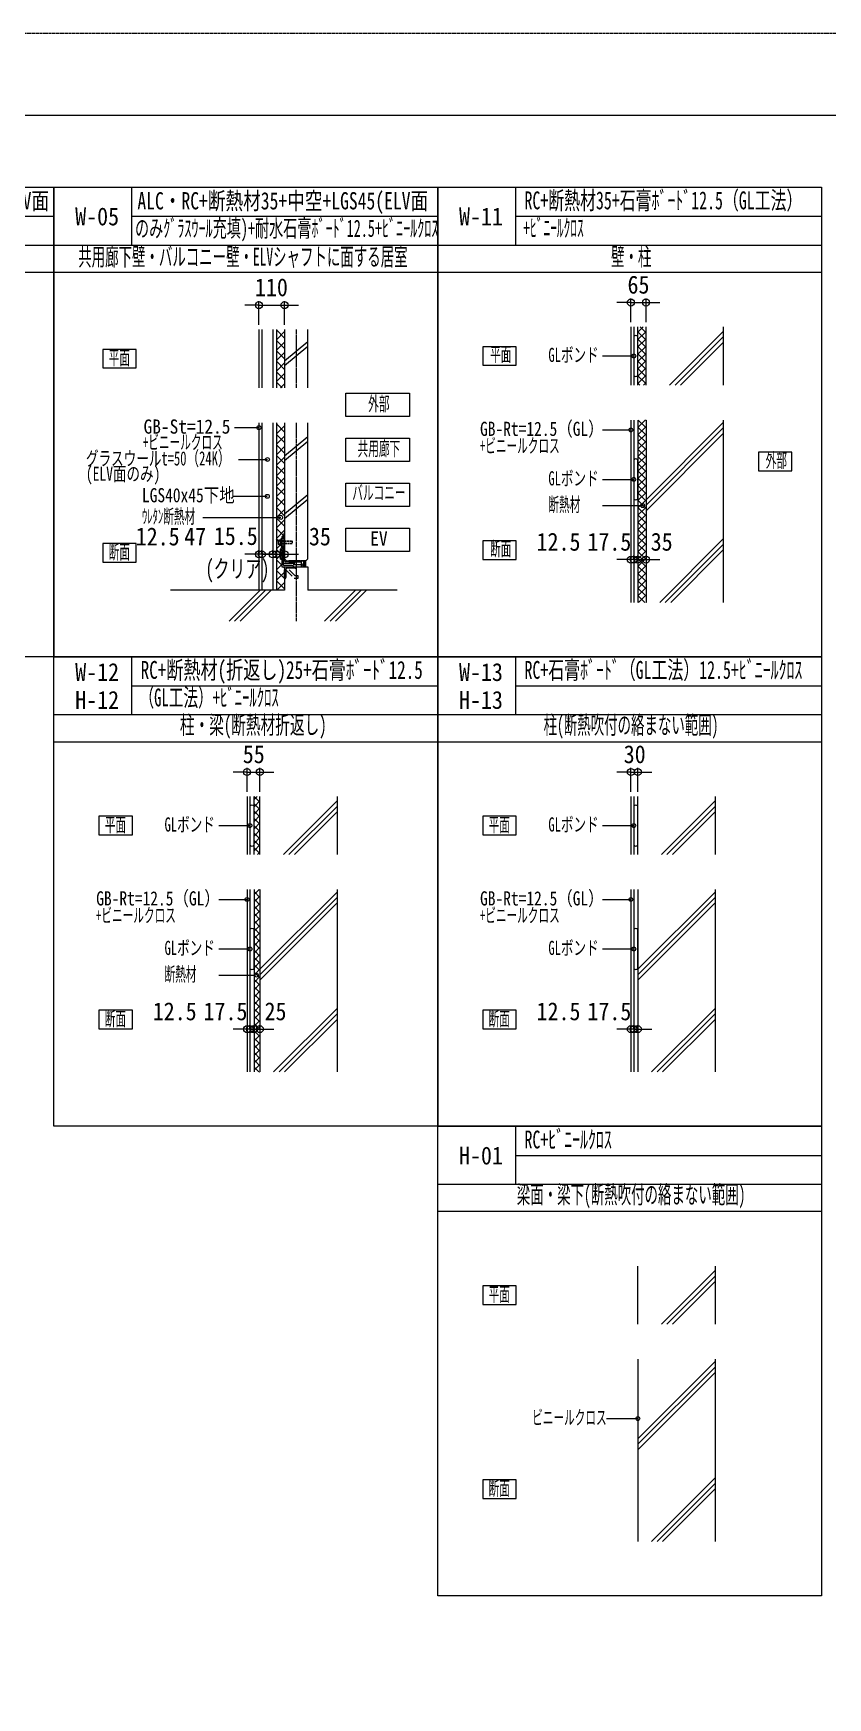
# Model space of a CAD drawing. Units: millimetres at full size, sheet at 1:30. Extents: x -17796 to 21385, y -23279 to 7734.
# Drawn here: x -688 to 2724, y 586 to 7734 of the extents above; entities that cross this region are included whole.
import ezdxf
from ezdxf.enums import TextEntityAlignment as Align

# ---------------------------------------------------------------- set-up
doc = ezdxf.new("R2010")
doc.units = ezdxf.units.MM
doc.header["$LTSCALE"] = 30
for name, pattern in [('USER1', [0.26, 0.01, -0.25]), ('USER4', [0.78, 0.6, -0.06, 0.06, -0.06]), ('USER5', [0.375, 0.25, -0.125]), ('USER6', [2.5, 1.25, -1.25])]:
    doc.linetypes.add(name, pattern=pattern)
doc.layers.add('0-0_(S)電灯', color=7, linetype='Continuous', lineweight=18)
doc.layers.add('0-9_ﾄﾞｱ1', color=7, linetype='Continuous', lineweight=18)
doc.styles.add('ＭＳ ゴシック', font='')
doc.styles.get('ＭＳ ゴシック').set_extended_font_data('MS Gothic')

msp = doc.modelspace()

# ---------------------------------------------------------------- linework, layer by layer
at = {"layer": '0-0_(S)電灯', "color": 4, "linetype": 'USER1'}
msp.add_lwpolyline([(-17795.56, 7734.32), (6866.76, 7734.32), (6866.76, -9684.73), (-17795.56, -9684.73)], close=True, dxfattribs=at)
at = {"layer": '0-0_(S)電灯', "lineweight": 9}
msp.add_lwpolyline([(-17194.4, 7382.42), (6265.6, 7382.42), (6265.6, -9332.83), (-17194.4, -9332.83)], close=True, dxfattribs=at)
at = {"layer": '0-9_ﾄﾞｱ1'}
for p, q in [((-265.92, 7073.48), (-265.92, 6823.48)), ((1382.42, 7073.48), (1382.42, 6823.48)), ((-1914.25, 6948.48), (-599.25, 6948.48)), ((-265.92, 6948.48), (1049.08, 6948.48)), ((1382.42, 6948.48), (2697.42, 6948.48)), ((-599.25, 6823.48), (-2247.58, 6823.48)), ((1049.08, 6823.48), (-599.25, 6823.48)), ((2697.42, 6823.48), (1049.08, 6823.48)), ((-599.25, 6706.81), (-2247.58, 6706.81)), ((1049.08, 6706.81), (-599.25, 6706.81)), ((2697.42, 6706.81), (1049.08, 6706.81)), ((1878.25, 6578.07), (1848.25, 6578.07)), ((1943.25, 6578.07), (1973.25, 6578.07)), ((280.95, 6566.7), (250.95, 6566.7)), ((390.95, 6566.7), (420.95, 6566.7)), ((1943.25, 6223.36), (1943.25, 6473.36)), ((1943.25, 6223.36), (1943.25, 6473.36)), ((2276.58, 6223.36), (2276.58, 6473.36)), ((1890.75, 6431.69), (1890.75, 6265.02)), ((1908.25, 6265.02), (1908.25, 6431.69)), ((1943.25, 6073.36), (1943.25, 5290.02)), ((2276.58, 5290.02), (2276.58, 6073.36)), ((1890.75, 5901.54), (1890.75, 5734.87)), ((1908.25, 5734.87), (1908.25, 5901.54)), ((280.95, 5496.64), (250.95, 5496.64)), ((293.45, 5496.64), (263.45, 5496.64)), ((293.45, 5496.64), (323.45, 5496.64)), ((340.45, 5496.64), (310.45, 5496.64)), ((355.95, 5496.64), (325.95, 5496.64)), ((340.45, 5496.64), (370.45, 5496.64)), ((355.95, 5496.64), (385.95, 5496.64)), ((390.95, 5496.64), (420.95, 5496.64)), ((390.95, 5442.95), (390.95, 5342.95)), ((390.95, 5442.95), (490.95, 5442.95)), ((490.95, 5442.95), (490.95, 5342.95)), ((1878.25, 5473.91), (1848.25, 5473.91)), ((1890.75, 5473.91), (1860.75, 5473.91)), ((1908.25, 5473.91), (1878.25, 5473.91)), ((1890.75, 5473.91), (1920.75, 5473.91)), ((1908.25, 5473.91), (1938.25, 5473.91)), ((1943.25, 5473.91), (1973.25, 5473.91)), ((390.95, 5342.95), (-98.67, 5342.95)), ((875.15, 5342.95), (490.95, 5342.95)), ((-265.92, 5056.81), (-265.92, 4806.81)), ((1382.42, 5056.81), (1382.42, 4806.81)), ((-265.92, 4931.81), (1049.08, 4931.81)), ((1382.42, 4931.81), (2697.42, 4931.81)), ((1049.08, 4806.81), (-599.25, 4806.81)), ((2697.42, 4806.81), (1049.08, 4806.81)), ((1049.08, 4690.15), (-599.25, 4690.15)), ((2697.42, 4690.15), (1049.08, 4690.15)), ((229.92, 4561.4), (199.92, 4561.4)), ((284.92, 4561.4), (314.92, 4561.4)), ((1878.25, 4561.4), (1848.25, 4561.4)), ((1908.25, 4561.4), (1938.25, 4561.4)), ((284.92, 4206.69), (284.92, 4456.69)), ((284.92, 4206.69), (284.92, 4456.69)), ((618.25, 4206.69), (618.25, 4456.69)), ((1908.25, 4206.69), (1908.25, 4456.69)), ((1908.25, 4206.69), (1908.25, 4456.69)), ((2241.58, 4206.69), (2241.58, 4456.69)), ((242.42, 4415.02), (242.42, 4248.36)), ((259.92, 4248.36), (259.92, 4415.02)), ((1890.75, 4415.02), (1890.75, 4248.36)), ((284.92, 4056.69), (284.92, 3273.36)), ((618.25, 3273.36), (618.25, 4056.69)), ((1908.25, 4056.69), (1908.25, 3273.36)), ((2241.58, 3273.36), (2241.58, 4056.69)), ((242.42, 3884.88), (242.42, 3718.21)), ((259.92, 3718.21), (259.92, 3884.88)), ((1890.75, 3884.88), (1890.75, 3718.21)), ((1908.25, 3718.21), (1908.25, 3884.88)), ((229.92, 3457.25), (199.92, 3457.25)), ((242.42, 3457.25), (212.42, 3457.25)), ((259.92, 3457.25), (229.92, 3457.25)), ((242.42, 3457.25), (272.42, 3457.25)), ((259.92, 3457.25), (289.92, 3457.25)), ((284.92, 3457.25), (314.92, 3457.25)), ((1878.25, 3457.25), (1848.25, 3457.25)), ((1890.75, 3457.25), (1860.75, 3457.25)), ((1890.75, 3457.25), (1920.75, 3457.25)), ((1908.25, 3457.25), (1938.25, 3457.25)), ((1382.42, 3040.15), (1382.42, 2790.15)), ((1382.42, 2915.15), (2697.42, 2915.15)), ((2697.42, 2790.15), (1049.08, 2790.15)), ((2697.42, 2673.48), (1049.08, 2673.48)), ((1908.25, 2190.02), (1908.25, 2440.02)), ((1908.25, 2190.02), (1908.25, 2440.02)), ((2241.58, 2190.02), (2241.58, 2440.02)), ((1908.25, 2040.02), (1908.25, 1256.69)), ((2241.58, 1256.69), (2241.58, 2040.02))]:
    msp.add_line(p, q, dxfattribs=at)
at = {"layer": '0-9_ﾄﾞｱ1', "color": 6}
for p, q in [((280.95, 6481.81), (280.95, 6584.2)), ((390.95, 6481.81), (390.95, 6584.2)), ((1848.25, 6578.07), (1818.25, 6578.07)), ((1878.25, 6493.36), (1878.25, 6595.57)), ((1878.25, 6578.07), (1943.25, 6578.07)), ((1943.25, 6493.36), (1943.25, 6595.57)), ((1973.25, 6578.07), (2003.25, 6578.07)), ((250.95, 6566.7), (220.95, 6566.7)), ((280.95, 6566.7), (390.95, 6566.7)), ((420.95, 6566.7), (450.95, 6566.7)), ((280.95, 5496.64), (280.95, 5514.14)), ((293.45, 5496.64), (293.45, 5514.14)), ((340.45, 5496.64), (340.45, 5514.14)), ((390.95, 5496.64), (390.95, 5514.14)), ((250.95, 5496.64), (220.95, 5496.64)), ((263.45, 5496.64), (233.45, 5496.64)), ((310.45, 5496.64), (280.45, 5496.64)), ((293.45, 5496.64), (280.95, 5496.64)), ((325.95, 5496.64), (295.95, 5496.64)), ((323.45, 5496.64), (353.45, 5496.64)), ((355.95, 5496.64), (355.95, 5479.14)), ((355.95, 5496.64), (355.95, 5479.14)), ((355.95, 5496.64), (390.95, 5496.64)), ((370.45, 5496.64), (400.45, 5496.64)), ((385.95, 5496.64), (415.95, 5496.64)), ((420.95, 5496.64), (450.95, 5496.64)), ((1848.25, 5473.91), (1818.25, 5473.91)), ((1860.75, 5473.91), (1830.75, 5473.91)), ((1878.25, 5473.91), (1848.25, 5473.91)), ((1878.25, 5473.91), (1878.25, 5456.41)), ((1890.75, 5473.91), (1878.25, 5473.91)), ((1890.75, 5473.91), (1890.75, 5491.41)), ((1908.25, 5473.91), (1908.25, 5491.41)), ((1908.25, 5473.91), (1908.25, 5491.41)), ((1908.25, 5473.91), (1943.25, 5473.91)), ((1920.75, 5473.91), (1950.75, 5473.91)), ((1938.25, 5473.91), (1968.25, 5473.91)), ((1943.25, 5473.91), (1943.25, 5491.41)), ((1973.25, 5473.91), (2003.25, 5473.91)), ((229.92, 4476.69), (229.92, 4578.9)), ((284.92, 4476.69), (284.92, 4578.9)), ((1878.25, 4476.69), (1878.25, 4578.9)), ((1908.25, 4476.69), (1908.25, 4578.9)), ((199.92, 4561.4), (169.92, 4561.4)), ((229.92, 4561.4), (284.92, 4561.4)), ((314.92, 4561.4), (344.92, 4561.4)), ((1848.25, 4561.4), (1818.25, 4561.4)), ((1878.25, 4561.4), (1908.25, 4561.4)), ((1938.25, 4561.4), (1968.25, 4561.4)), ((199.92, 3457.25), (169.92, 3457.25)), ((212.42, 3457.25), (182.42, 3457.25)), ((229.92, 3457.25), (199.92, 3457.25)), ((229.92, 3457.25), (229.92, 3439.75)), ((242.42, 3457.25), (229.92, 3457.25)), ((242.42, 3457.25), (242.42, 3474.75)), ((259.92, 3457.25), (259.92, 3474.75)), ((259.92, 3457.25), (259.92, 3474.75)), ((259.92, 3457.25), (284.92, 3457.25)), ((272.42, 3457.25), (302.42, 3457.25)), ((284.92, 3457.25), (284.92, 3474.75)), ((289.92, 3457.25), (319.92, 3457.25)), ((314.92, 3457.25), (344.92, 3457.25)), ((1848.25, 3457.25), (1818.25, 3457.25)), ((1860.75, 3457.25), (1830.75, 3457.25)), ((1878.25, 3457.25), (1878.25, 3439.75)), ((1890.75, 3457.25), (1878.25, 3457.25)), ((1890.75, 3457.25), (1890.75, 3474.75)), ((1908.25, 3457.25), (1908.25, 3474.75)), ((1920.75, 3457.25), (1950.75, 3457.25)), ((1938.25, 3457.25), (1968.25, 3457.25))]:
    msp.add_line(p, q, dxfattribs=at)
at = {"layer": '0-9_ﾄﾞｱ1', "color": 4}
for p, q in [((280.95, 6461.81), (280.95, 6211.81)), ((1878.25, 6473.36), (1878.25, 6223.36)), ((1890.75, 6473.36), (1890.75, 6223.36)), ((280.95, 6061.81), (280.95, 5342.95)), ((1878.25, 6073.36), (1878.25, 5290.02)), ((1890.75, 6073.36), (1890.75, 5290.02)), ((229.92, 4456.69), (229.92, 4206.69)), ((242.42, 4456.69), (242.42, 4206.69)), ((1878.25, 4456.69), (1878.25, 4206.69)), ((1890.75, 4456.69), (1890.75, 4206.69)), ((229.92, 4056.69), (229.92, 3273.36)), ((242.42, 4056.69), (242.42, 3273.36)), ((1878.25, 4056.69), (1878.25, 3273.36)), ((1890.75, 4056.69), (1890.75, 3273.36))]:
    msp.add_line(p, q, dxfattribs=at)
at = {"layer": '0-9_ﾄﾞｱ1', "color": 30}
for p, q in [((293.45, 6461.81), (293.45, 6211.81)), ((340.45, 6461.81), (340.45, 6211.81)), ((293.45, 6061.81), (293.45, 5342.95)), ((340.45, 6061.81), (340.45, 5342.95))]:
    msp.add_line(p, q, dxfattribs=at)
at = {"layer": '0-9_ﾄﾞｱ1', "color": 41}
for p, q in [((355.95, 6461.81), (355.95, 6211.81)), ((390.95, 6425.46), (355.95, 6460.46)), ((355.95, 6418.11), (390.95, 6453.11)), ((1908.25, 6450.5), (1931.11, 6473.36)), ((1908.25, 6223.36), (1908.25, 6473.36)), ((1908.25, 6419.07), (1943.25, 6454.07)), ((1943.25, 6416.72), (1908.25, 6451.72)), ((1943.25, 6448.15), (1918.04, 6473.36)), ((390.95, 6380.56), (355.95, 6415.56)), ((355.95, 6373.21), (390.95, 6408.21)), ((390.95, 6335.66), (355.95, 6370.66)), ((355.95, 6328.31), (390.95, 6363.31)), ((1908.25, 6387.63), (1943.25, 6422.63)), ((1943.25, 6385.29), (1908.25, 6420.29)), ((1908.25, 6356.2), (1943.25, 6391.2)), ((1943.25, 6353.86), (1908.25, 6388.86)), ((390.95, 6290.76), (355.95, 6325.76)), ((355.95, 6283.4), (390.95, 6318.4)), ((1908.25, 6324.77), (1943.25, 6359.77)), ((1943.25, 6322.43), (1908.25, 6357.43)), ((1908.25, 6293.34), (1943.25, 6328.34)), ((1943.25, 6291), (1908.25, 6326)), ((1908.25, 6261.91), (1943.25, 6296.91)), ((1943.25, 6259.57), (1908.25, 6294.57)), ((390.95, 6245.85), (355.95, 6280.85)), ((355.95, 6238.5), (390.95, 6273.5)), ((380.09, 6211.81), (355.95, 6235.95)), ((374.16, 6211.81), (390.95, 6228.6)), ((1908.25, 6230.48), (1943.25, 6265.48)), ((1943.25, 6228.13), (1908.25, 6263.13)), ((1916.6, 6223.36), (1908.25, 6231.7)), ((1932.56, 6223.36), (1943.25, 6234.05)), ((355.95, 6058.9), (358.86, 6061.81)), ((355.95, 6061.81), (355.95, 5342.95)), ((390.95, 6021.35), (355.95, 6056.35)), ((355.95, 6014), (390.95, 6049)), ((390.95, 5976.45), (355.95, 6011.45)), ((1908.25, 6073.33), (1908.28, 6073.36)), ((1908.25, 6041.89), (1939.71, 6073.36)), ((1908.25, 6073.36), (1908.25, 5290.02)), ((1908.25, 6010.46), (1943.25, 6045.46)), ((1943.25, 6008.12), (1908.25, 6043.12)), ((1908.25, 5979.03), (1943.25, 6014.03)), ((1943.25, 5976.69), (1908.25, 6011.69)), ((1943.25, 6039.55), (1909.44, 6073.36)), ((1943.25, 6070.98), (1940.87, 6073.36)), ((355.95, 5969.1), (390.95, 6004.1)), ((390.95, 5931.54), (355.95, 5966.54)), ((355.95, 5924.19), (390.95, 5959.19)), ((1908.25, 5947.6), (1943.25, 5982.6)), ((1943.25, 5945.26), (1908.25, 5980.26)), ((1908.25, 5916.17), (1943.25, 5951.17)), ((1943.25, 5913.83), (1908.25, 5948.83)), ((390.95, 5886.64), (355.95, 5921.64)), ((355.95, 5879.29), (390.95, 5914.29)), ((390.95, 5841.74), (355.95, 5876.74)), ((355.95, 5834.39), (390.95, 5869.39)), ((1908.25, 5884.74), (1943.25, 5919.74)), ((1943.25, 5882.39), (1908.25, 5917.39)), ((1908.25, 5853.31), (1943.25, 5888.31)), ((1943.25, 5850.96), (1908.25, 5885.96)), ((390.95, 5796.84), (355.95, 5831.84)), ((355.95, 5789.49), (390.95, 5824.49)), ((1908.25, 5821.88), (1943.25, 5856.88)), ((1943.25, 5819.53), (1908.25, 5854.53)), ((1908.25, 5790.45), (1943.25, 5825.45)), ((1943.25, 5788.1), (1908.25, 5823.1)), ((1908.25, 5759.02), (1943.25, 5794.02)), ((1943.25, 5756.67), (1908.25, 5791.67)), ((390.95, 5751.94), (355.95, 5786.94)), ((355.95, 5744.59), (390.95, 5779.59)), ((390.95, 5707.04), (355.95, 5742.04)), ((355.95, 5699.69), (390.95, 5734.69)), ((1908.25, 5727.59), (1943.25, 5762.59)), ((1943.25, 5725.24), (1908.25, 5760.24)), ((1908.25, 5696.15), (1943.25, 5731.15)), ((1943.25, 5693.81), (1908.25, 5728.81)), ((390.95, 5662.14), (355.95, 5697.14)), ((355.95, 5654.79), (390.95, 5689.79)), ((390.95, 5617.24), (355.95, 5652.24)), ((1908.25, 5664.72), (1943.25, 5699.72)), ((1943.25, 5662.38), (1908.25, 5697.38)), ((1908.25, 5633.29), (1943.25, 5668.29)), ((1943.25, 5630.95), (1908.25, 5665.95)), ((355.95, 5609.88), (390.95, 5644.88)), ((386.17, 5577.11), (355.95, 5607.33)), ((355.95, 5564.98), (390.95, 5599.98)), ((1908.25, 5601.86), (1943.25, 5636.86)), ((1943.25, 5599.52), (1908.25, 5634.52)), ((1908.25, 5570.43), (1943.25, 5605.43)), ((1943.25, 5568.09), (1908.25, 5603.09)), ((365.65, 5552.73), (355.95, 5562.43)), ((355.95, 5520.08), (373.04, 5537.18)), ((372.95, 5500.53), (355.95, 5517.53)), ((375.94, 5540.07), (376.65, 5540.78)), ((376.65, 5541.73), (376.17, 5542.21)), ((1908.25, 5539), (1943.25, 5574)), ((1943.25, 5536.65), (1908.25, 5571.65)), ((1908.25, 5507.57), (1943.25, 5542.57)), ((1943.25, 5505.22), (1908.25, 5540.22)), ((1908.25, 5476.14), (1943.25, 5511.14)), ((1943.25, 5473.79), (1908.25, 5508.79)), ((355.95, 5475.18), (372.95, 5492.18)), ((378.95, 5449.63), (355.95, 5472.63)), ((355.95, 5430.28), (378.95, 5453.28)), ((390.95, 5437.63), (385.63, 5442.95)), ((1908.25, 5444.71), (1943.25, 5479.71)), ((1943.25, 5442.36), (1908.25, 5477.36)), ((1908.25, 5413.28), (1943.25, 5448.28)), ((1943.25, 5410.93), (1908.25, 5445.93)), ((390.95, 5392.73), (355.95, 5427.73)), ((355.95, 5385.38), (390.95, 5420.38)), ((390.95, 5347.83), (355.95, 5382.83)), ((358.42, 5342.95), (390.95, 5375.48)), ((1908.25, 5381.85), (1943.25, 5416.85)), ((1943.25, 5379.5), (1908.25, 5414.5)), ((1908.25, 5350.41), (1943.25, 5385.41)), ((1943.25, 5348.07), (1908.25, 5383.07)), ((1908.25, 5318.98), (1943.25, 5353.98)), ((1943.25, 5316.64), (1908.25, 5351.64)), ((1938.43, 5290.02), (1908.25, 5320.21)), ((1910.72, 5290.02), (1943.25, 5322.55)), ((1942.15, 5290.02), (1943.25, 5291.12)), ((259.92, 4443.83), (272.78, 4456.69)), ((259.92, 4206.69), (259.92, 4456.69)), ((284.92, 4431.49), (259.92, 4456.49)), ((259.92, 4412.4), (284.92, 4437.4)), ((284.92, 4400.05), (259.92, 4425.05)), ((259.92, 4380.97), (284.92, 4405.97)), ((284.92, 4368.62), (259.92, 4393.62)), ((259.92, 4349.54), (284.92, 4374.54)), ((284.92, 4337.19), (259.92, 4362.19)), ((259.92, 4318.11), (284.92, 4343.11)), ((284.92, 4305.76), (259.92, 4330.76)), ((259.92, 4286.68), (284.92, 4311.68)), ((284.92, 4274.33), (259.92, 4299.33)), ((259.92, 4255.25), (284.92, 4280.25)), ((284.92, 4242.9), (259.92, 4267.9)), ((259.92, 4223.81), (284.92, 4248.81)), ((284.92, 4211.47), (259.92, 4236.47)), ((274.22, 4206.69), (284.92, 4217.38)), ((259.92, 4035.23), (281.38, 4056.69)), ((259.92, 4056.69), (259.92, 3273.36)), ((284.92, 4022.88), (259.92, 4047.88)), ((259.92, 4003.8), (284.92, 4028.8)), ((284.92, 3991.45), (259.92, 4016.45)), ((284.92, 4054.31), (282.54, 4056.69)), ((259.92, 3972.37), (284.92, 3997.37)), ((284.92, 3960.02), (259.92, 3985.02)), ((259.92, 3940.94), (284.92, 3965.94)), ((284.92, 3928.59), (259.92, 3953.59)), ((259.92, 3909.51), (284.92, 3934.51)), ((284.92, 3897.16), (259.92, 3922.16)), ((259.92, 3878.07), (284.92, 3903.07)), ((284.92, 3865.73), (259.92, 3890.73)), ((259.92, 3846.64), (284.92, 3871.64)), ((284.92, 3834.3), (259.92, 3859.3)), ((259.92, 3815.21), (284.92, 3840.21)), ((284.92, 3802.87), (259.92, 3827.87)), ((259.92, 3783.78), (284.92, 3808.78)), ((284.92, 3771.44), (259.92, 3796.44)), ((259.92, 3752.35), (284.92, 3777.35)), ((284.92, 3740.01), (259.92, 3765.01)), ((259.92, 3720.92), (284.92, 3745.92)), ((284.92, 3708.57), (259.92, 3733.57)), ((259.92, 3689.49), (284.92, 3714.49)), ((284.92, 3677.14), (259.92, 3702.14)), ((259.92, 3658.06), (284.92, 3683.06)), ((284.92, 3645.71), (259.92, 3670.71)), ((259.92, 3626.63), (284.92, 3651.63)), ((284.92, 3614.28), (259.92, 3639.28)), ((259.92, 3595.2), (284.92, 3620.2)), ((284.92, 3582.85), (259.92, 3607.85)), ((259.92, 3563.77), (284.92, 3588.77)), ((284.92, 3551.42), (259.92, 3576.42)), ((259.92, 3532.33), (284.92, 3557.33)), ((284.92, 3519.99), (259.92, 3544.99)), ((259.92, 3500.9), (284.92, 3525.9)), ((284.92, 3488.56), (259.92, 3513.56)), ((259.92, 3469.47), (284.92, 3494.47)), ((284.92, 3457.13), (259.92, 3482.13)), ((259.92, 3438.04), (284.92, 3463.04)), ((284.92, 3425.7), (259.92, 3450.7)), ((259.92, 3406.61), (284.92, 3431.61)), ((284.92, 3394.27), (259.92, 3419.27)), ((259.92, 3375.18), (284.92, 3400.18)), ((284.92, 3362.83), (259.92, 3387.83)), ((259.92, 3343.75), (284.92, 3368.75)), ((284.92, 3331.4), (259.92, 3356.4)), ((259.92, 3312.32), (284.92, 3337.32)), ((284.92, 3299.97), (259.92, 3324.97)), ((259.92, 3280.89), (284.92, 3305.89)), ((280.1, 3273.36), (259.92, 3293.54)), ((283.82, 3273.36), (284.92, 3274.46))]:
    msp.add_line(p, q, dxfattribs=at)
at = {"layer": '0-9_ﾄﾞｱ1', "color": 2}
for p, q in [((390.95, 6461.81), (390.95, 6211.81)), ((490.95, 6211.81), (490.95, 6461.81)), ((390.95, 6327.31), (490.95, 6410.65)), ((390.95, 6307.31), (490.95, 6390.65)), ((390.95, 5919.83), (490.95, 6003.17)), ((390.95, 5899.83), (490.95, 5983.17)), ((390.95, 5669.83), (490.95, 5753.17)), ((390.95, 5649.83), (490.95, 5733.17)), ((384.85, 5575.99), (381.94, 5574.24)), ((387.75, 5585.43), (387.75, 5526.32)), ((390.95, 5585.43), (387.75, 5585.43)), ((390.95, 5585.43), (390.95, 5525.43)), ((365.65, 5540.24), (365.65, 5556.38)), ((366.65, 5537.18), (366.65, 5558.68)), ((366.65, 5558.68), (373.65, 5558.68)), ((366.65, 5553.93), (373.65, 5553.93)), ((366.65, 5541.93), (373.65, 5541.93)), ((375.62, 5537.18), (366.65, 5537.18)), ((378.95, 5528.75), (372.95, 5518.75)), ((372.95, 5475.43), (372.95, 5518.75)), ((373.65, 5558.68), (373.65, 5537.18)), ((375.62, 5537.18), (376.65, 5546.54)), ((378.95, 5531.93), (376.65, 5531.93)), ((378.95, 5568.93), (378.95, 5528.75)), ((387.75, 5526.32), (381.75, 5516.32)), ((381.75, 5475.43), (381.75, 5516.32)), ((390.95, 5525.43), (384.95, 5515.43)), ((384.95, 5495.98), (384.95, 5515.43)), ((372.95, 5475.43), (384.95, 5475.43)), ((384.95, 5453.95), (384.95, 5487.95)), ((423.95, 5448.95), (389.95, 5448.95)), ((390.95, 5469.75), (390.95, 5503.75)), ((429.95, 5464.75), (395.95, 5464.75)), ((408.93, 5464.75), (458.93, 5467.95)), ((460.62, 5452.07), (428.13, 5452.07)), ((471.95, 5442.95), (461.95, 5462.95)), ((471.95, 5465.33), (474.56, 5467.95)), ((471.95, 5460.84), (479.05, 5467.95)), ((471.95, 5456.35), (481.95, 5466.35)), ((481.95, 5453.98), (471.95, 5463.98)), ((471.95, 5451.86), (481.95, 5461.86)), ((481.95, 5449.49), (471.95, 5459.49)), ((471.95, 5447.37), (481.95, 5457.37)), ((481.95, 5445), (471.95, 5455)), ((479.51, 5442.95), (471.95, 5450.51)), ((475.02, 5442.95), (471.95, 5446.02)), ((472.01, 5442.95), (481.95, 5452.88)), ((481.95, 5458.47), (472.47, 5467.95)), ((476.5, 5442.95), (481.95, 5448.39)), ((481.95, 5462.96), (476.96, 5467.95)), ((480.99, 5442.95), (481.95, 5443.9)), ((481.95, 5467.45), (481.45, 5467.95))]:
    msp.add_line(p, q, dxfattribs=at)
at = {"layer": '0-9_ﾄﾞｱ1', "color": 54, "linetype": 'USER4'}
for p, q in [((440.95, 6461.81), (440.95, 6211.81)), ((440.95, 6061.81), (440.95, 5209.98))]:
    msp.add_line(p, q, dxfattribs=at)
at = {"layer": '0-9_ﾄﾞｱ1', "color": 254}
for p, q in [((2044.49, 6223.36), (2276.58, 6455.45)), ((2068.06, 6223.36), (2276.58, 6431.88)), ((2091.63, 6223.36), (2276.58, 6408.31)), ((1943.25, 5731.09), (2276.58, 6064.42)), ((1943.25, 5707.52), (2276.58, 6040.85)), ((1943.25, 5683.95), (2276.58, 6017.28)), ((2002.18, 5290.02), (2276.58, 5564.42)), ((2025.75, 5290.02), (2276.58, 5540.85)), ((2049.32, 5290.02), (2276.58, 5517.28)), ((153, 5209.98), (285.98, 5342.95)), ((176.57, 5209.98), (309.55, 5342.95)), ((200.14, 5209.98), (333.12, 5342.95)), ((563.24, 5209.98), (696.21, 5342.95)), ((586.81, 5209.98), (719.78, 5342.95)), ((610.38, 5209.98), (743.35, 5342.95)), ((386.16, 4206.69), (618.25, 4438.78)), ((2009.49, 4206.69), (2241.58, 4438.78)), ((409.73, 4206.69), (618.25, 4415.21)), ((433.3, 4206.69), (618.25, 4391.64)), ((2033.06, 4206.69), (2241.58, 4415.21)), ((2056.63, 4206.69), (2241.58, 4391.64)), ((284.92, 3714.42), (618.25, 4047.76)), ((284.92, 3690.85), (618.25, 4024.19)), ((1908.25, 3714.42), (2241.58, 4047.76)), ((1908.25, 3690.85), (2241.58, 4024.19)), ((284.92, 3667.28), (618.25, 4000.62)), ((1908.25, 3667.28), (2241.58, 4000.62)), ((343.85, 3273.36), (618.25, 3547.76)), ((367.42, 3273.36), (618.25, 3524.19)), ((1967.18, 3273.36), (2241.58, 3547.76)), ((1990.75, 3273.36), (2241.58, 3524.19)), ((390.99, 3273.36), (618.25, 3500.62)), ((2014.32, 3273.36), (2241.58, 3500.62)), ((2009.49, 2190.02), (2241.58, 2422.12)), ((2033.06, 2190.02), (2241.58, 2398.55)), ((2056.63, 2190.02), (2241.58, 2374.98)), ((1908.25, 1697.76), (2241.58, 2031.09)), ((1908.25, 1674.19), (2241.58, 2007.52)), ((1908.25, 1650.62), (2241.58, 1983.95)), ((1967.18, 1256.69), (2241.58, 1531.09)), ((1990.75, 1256.69), (2241.58, 1507.52)), ((2014.32, 1256.69), (2241.58, 1483.95))]:
    msp.add_line(p, q, dxfattribs=at)
at = {"layer": '0-9_ﾄﾞｱ1', "color": 94}
for p, q in [((1756.62, 6348.36), (1890.75, 6348.36)), ((175.98, 6040.6), (280.95, 6040.6)), ((1756.62, 6030.86), (1878.25, 6030.86)), ((193.25, 5903.84), (317.55, 5903.84)), ((1756.62, 5818.21), (1890.75, 5818.21)), ((171.43, 5745.75), (316.95, 5745.75)), ((39.66, 5655.07), (374.46, 5655.07)), ((1756.62, 5705.86), (1928.94, 5705.86)), ((108.29, 4331.69), (242.42, 4331.69)), ((1756.62, 4331.69), (1890.75, 4331.69)), ((108.29, 4014.19), (229.92, 4014.19)), ((1756.62, 4014.19), (1878.25, 4014.19)), ((108.29, 3801.54), (242.42, 3801.54)), ((1756.62, 3801.54), (1890.75, 3801.54)), ((108.29, 3689.19), (265.61, 3689.19)), ((1774.12, 1784.88), (1908.25, 1784.88))]:
    msp.add_line(p, q, dxfattribs=at)
at = {"layer": '0-9_ﾄﾞｱ1', "color": 2, "linetype": 'USER5'}
for p, q in [((382.15, 5527.87), (376.15, 5517.87)), ((376.15, 5475.43), (376.15, 5517.87)), ((378.95, 5562.93), (382.15, 5562.93)), ((378.95, 5553.93), (422.95, 5553.93)), ((378.95, 5553.23), (423.65, 5553.23)), ((423.65, 5542.63), (378.95, 5542.63)), ((422.95, 5541.93), (378.95, 5541.93)), ((378.95, 5532.93), (382.15, 5532.93)), ((382.15, 5568.93), (382.15, 5527.87)), ((386.5, 5573.26), (383.6, 5571.5)), ((423.65, 5553.23), (422.95, 5553.93)), ((423.65, 5542.63), (422.95, 5541.93)), ((423.65, 5553.23), (423.65, 5542.63))]:
    msp.add_line(p, q, dxfattribs=at)
at = {"layer": '0-9_ﾄﾞｱ1', "color": 2, "linetype": 'USER6'}
for p, q in [((396.95, 5432.95), (396.95, 5396.95)), ((436.95, 5436.95), (400.95, 5436.95)), ((440.95, 5442.95), (440.95, 5440.95))]:
    msp.add_line(p, q, dxfattribs=at)
at = {"layer": '0-9_ﾄﾞｱ1'}
for points in [[(-2247.58, 7073.48), (-599.25, 7073.48), (-599.25, 5056.81), (-2247.58, 5056.81)], [(-599.25, 7073.48), (1049.08, 7073.48), (1049.08, 5056.81), (-599.25, 5056.81)], [(1049.08, 7073.48), (2697.42, 7073.48), (2697.42, 5056.81), (1049.08, 5056.81)], [(-245.61, 6296.84), (-245.61, 6376.78), (-389.38, 6376.78), (-389.38, 6296.84)], [(1386.06, 6308.39), (1386.06, 6388.33), (1242.29, 6388.33), (1242.29, 6308.39)], [(654.1, 6188.42), (927.38, 6188.42), (927.38, 6088.5), (654.1, 6088.5)], [(654.1, 5995.23), (927.38, 5995.23), (927.38, 5895.3), (654.1, 5895.3)], [(2569.72, 5855.1), (2569.72, 5935.03), (2425.94, 5935.03), (2425.94, 5855.1)], [(654.1, 5802.03), (927.38, 5802.03), (927.38, 5702.11), (654.1, 5702.11)], [(654.1, 5608.84), (927.38, 5608.84), (927.38, 5508.92), (654.1, 5508.92)], [(-245.61, 5463.51), (-245.61, 5543.45), (-389.38, 5543.45), (-389.38, 5463.51)], [(1386.06, 5475.05), (1386.06, 5554.99), (1242.29, 5554.99), (1242.29, 5475.05)], [(-599.25, 5056.81), (1049.08, 5056.81), (1049.08, 3040.15), (-599.25, 3040.15)], [(1049.08, 5056.81), (2697.42, 5056.81), (2697.42, 3040.15), (1049.08, 3040.15)], [(-262.27, 4291.72), (-262.27, 4371.66), (-406.05, 4371.66), (-406.05, 4291.72)], [(1386.06, 4291.72), (1386.06, 4371.66), (1242.29, 4371.66), (1242.29, 4291.72)], [(-262.27, 3458.39), (-262.27, 3538.33), (-406.05, 3538.33), (-406.05, 3458.39)], [(1386.06, 3458.39), (1386.06, 3538.33), (1242.29, 3538.33), (1242.29, 3458.39)], [(1049.08, 3040.15), (2697.42, 3040.15), (2697.42, 1023.48), (1049.08, 1023.48)], [(1386.06, 2275.06), (1386.06, 2354.99), (1242.29, 2354.99), (1242.29, 2275.06)], [(1386.06, 1441.72), (1386.06, 1521.66), (1242.29, 1521.66), (1242.29, 1441.72)]]:
    msp.add_lwpolyline(points, close=True, dxfattribs=at)
at = {"layer": '0-9_ﾄﾞｱ1', "color": 2}
for points in [[(390.95, 6061.81), (390.95, 5476.95), (399.95, 5467.95), (481.95, 5467.95), (490.95, 5476.95), (490.95, 6061.81)], [(373.65, 5549.32), (375.62, 5549.32), (376.65, 5558.68)], [(373.65, 5549.32), (374.67, 5558.68), (376.65, 5558.68)], [(373.65, 5537.18), (374.67, 5546.54), (376.65, 5546.54)], [(376.65, 5531.93), (376.65, 5563.93), (378.95, 5563.93)], [(385.95, 5508.75), (384.95, 5508.75), (384.95, 5458.75), (434.95, 5458.75), (434.95, 5459.75)], [(379.95, 5492.95), (378.95, 5492.95), (378.95, 5442.95), (428.95, 5442.95), (428.95, 5443.95)], [(471.95, 5467.95), (471.95, 5442.95), (481.95, 5442.95), (481.95, 5467.95), (461.95, 5467.95), (461.95, 5442.95), (471.95, 5442.95)]]:
    msp.add_lwpolyline(points, dxfattribs=at)
at = {"layer": '0-9_ﾄﾞｱ1', "color": 6}
for points in [[(340.45, 5496.64), (293.45, 5496.64), (293.45, 5514.14)], [(355.95, 5496.64), (340.45, 5496.64), (340.45, 5514.14)], [(1908.25, 5473.91), (1890.75, 5473.91), (1890.75, 5491.41)], [(259.92, 3457.25), (242.42, 3457.25), (242.42, 3474.75)], [(1908.25, 3457.25), (1890.75, 3457.25), (1890.75, 3474.75)]]:
    msp.add_lwpolyline(points, dxfattribs=at)
at = {"layer": '0-9_ﾄﾞｱ1', "color": 2, "linetype": 'USER6'}
for points in [[(392.95, 5392.95), (390.95, 5392.95), (390.95, 5442.95), (440.95, 5442.95)], [(396.95, 5429.88), (432.87, 5393.96), (449.86, 5393.96), (449.86, 5403.96), (437.01, 5403.96), (404.02, 5436.95)]]:
    msp.add_lwpolyline(points, dxfattribs=at)
at = {"layer": '0-9_ﾄﾞｱ1', "color": 2}
for points in [[(458.93, 5464.75), (408.93, 5464.75), (408.93, 5467.95), (458.93, 5467.95)], [(408.93, 5464.75), (458.93, 5464.75), (458.93, 5467.95), (408.93, 5467.95)]]:
    msp.add_lwpolyline(points, close=True, dxfattribs=at)
at = {"layer": '0-9_ﾄﾞｱ1'}
for centre in [(280.95, 6566.7), (390.95, 6566.7), (1878.25, 6578.07), (1943.25, 6578.07), (280.95, 5496.64), (293.45, 5496.64), (293.45, 5496.64), (340.45, 5496.64), (340.45, 5496.64), (355.95, 5496.64), (355.95, 5496.64), (390.95, 5496.64), (1878.25, 5473.91), (1890.75, 5473.91), (1890.75, 5473.91), (1908.25, 5473.91), (1908.25, 5473.91), (1943.25, 5473.91), (229.92, 4561.4), (284.92, 4561.4), (1878.25, 4561.4), (1908.25, 4561.4), (229.92, 3457.25), (242.42, 3457.25), (242.42, 3457.25), (259.92, 3457.25), (259.92, 3457.25), (284.92, 3457.25), (1878.25, 3457.25), (1890.75, 3457.25), (1890.75, 3457.25), (1908.25, 3457.25)]:
    msp.add_circle(centre, 15, dxfattribs=at)
at = {"layer": '0-9_ﾄﾞｱ1', "color": 94}
for centre in [(1890.75, 6348.36), (280.95, 6040.6), (1878.25, 6030.86), (317.55, 5903.84), (1890.75, 5818.21), (316.95, 5745.75), (374.46, 5655.07), (1928.94, 5705.86), (242.42, 4331.69), (1890.75, 4331.69), (229.92, 4014.19), (1878.25, 4014.19), (242.42, 3801.54), (1890.75, 3801.54), (270.61, 3689.19), (1908.25, 1784.88)]:
    msp.add_circle(centre, 8.33, dxfattribs=at)
at = {"layer": '0-9_ﾄﾞｱ1'}
for centre, start, end in [((1899.5, 6425.35), 35.94012, 144.05988), ((1899.5, 6271.37), 215.94012, 324.05988), ((1899.5, 5895.2), 35.94012, 144.05988), ((1899.5, 5741.22), 215.94012, 324.05988), ((251.17, 4408.68), 35.94012, 144.05988), ((1899.5, 4408.68), 35.94012, 144.05988), ((251.17, 4254.7), 215.94012, 324.05988), ((1899.5, 4254.7), 215.94012, 324.05988), ((251.17, 3878.53), 35.94012, 144.05988), ((1899.5, 3878.53), 35.94012, 144.05988), ((251.17, 3724.55), 215.94012, 324.05988), ((1899.5, 3724.55), 215.94012, 324.05988)]:
    msp.add_arc(centre, 10.81, start, end, dxfattribs=at)
at = {"layer": '0-9_ﾄﾞｱ1', "color": 2}
for centre, radius, start, end in [((381.75, 5581.13), 6, 301.14508, 0), ((368.73, 5539.55), 3.16, 131.299, 228.7025), ((368.96, 5556.3), 3.32, 134.29608, 225.70244), ((384.15, 5547.93), 18.5, 161.07497, 198.92503), ((385.15, 5568.93), 6.2, 121.14508, 180), ((384.95, 5501.55), 3.2, 90, 270), ((385.95, 5503.75), 5, 0, 90), ((379.95, 5487.95), 5, 0, 90), ((384.95, 5495.15), 3.2, 90, 270), ((384.95, 5488.75), 3.2, 90, 270), ((384.95, 5482.35), 3.2, 90, 270), ((389.95, 5453.95), 5, 180, 270), ((395.95, 5469.75), 5, 180, 270), ((423.95, 5443.95), 5, 0, 90), ((429.95, 5459.75), 5, 0, 90)]:
    msp.add_arc(centre, radius, start, end, dxfattribs=at)
at = {"layer": '0-9_ﾄﾞｱ1', "color": 2, "linetype": 'USER5'}
for centre, radius, start, end in [((381.75, 5581.13), 9.2, 301.14508, 0), ((385.15, 5568.93), 3, 121.14508, 180)]:
    msp.add_arc(centre, radius, start, end, dxfattribs=at)
at = {"layer": '0-9_ﾄﾞｱ1', "color": 2, "linetype": 'USER6'}
for centre, start, end in [((400.95, 5432.95), 90, 180), ((436.95, 5440.95), 270, 0), ((392.95, 5396.95), 270, 0)]:
    msp.add_arc(centre, 4, start, end, dxfattribs=at)

# ---------------------------------------------------------------- texts
at = {"layer": '0-9_ﾄﾞｱ1', "style": 'ＭＳ ゴシック'}
for s, height, width, p in [('ALC・RC+断熱材35+中空+LGS45(ELV面', 74.08, 0.75, (-1868.78, 6955.72)), ('ALC・RC+断熱材35+中空+LGS45(ELV面', 74.08, 0.75, (-240.98, 6955.72)), ('RC+断熱材35+石膏ﾎﾞｰﾄﾞ12.5（GL工法）', 76.97, 0.65, (1421.47, 6955.17)), ('W-05', 76.97, 0.9, (-508.08, 6886.27)), ('のみｸﾞﾗｽｳｰﾙ充填)+耐水石膏ﾎﾞｰﾄﾞ12.5+ﾋﾞﾆｰﾙｸﾛｽ', 74.08, 0.6, (-251.18, 6837.62)), ('W-11', 76.97, 0.9, (1140.26, 6886.27)), ('+ﾋﾞﾆｰﾙｸﾛｽ', 76.97, 0.55, (1416.27, 6837.06)), ('共用廊下壁・バルコニー壁・ELVシャフトに面する居室', 76.97, 0.55, (-495.08, 6713.14)), ('壁・柱', 76.97, 0.55, (1793.25, 6713.14)), ('平面', 60.93, 0.55, (-364.25, 6291.66)), ('平面', 60.93, 0.55, (1273.64, 6307.08)), ('外部', 60.93, 0.55, (750.21, 6095.07)), ('共用廊下', 60.93, 0.55, (704.61, 5901.88)), ('外部', 60.93, 0.55, (2457.3, 5851.68)), ('バルコニー', 60.93, 0.55, (681.81, 5712.81)), ('EV', 60.93, 0.9, (759.07, 5515.5)), ('断面', 60.93, 0.55, (-364.25, 5458.32)), ('断面', 60.93, 0.55, (1273.64, 5471.64)), ('W-12', 76.97, 0.9, (-508.08, 4929.45)), ('RC+断熱材(折返し)25+石膏ﾎﾞｰﾄﾞ12.5', 76.97, 0.7, (-226.86, 4938.5)), ('W-13', 76.97, 0.9, (1140.26, 4929.45)), ('RC+石膏ﾎﾞｰﾄﾞ（GL工法）12.5+ﾋﾞﾆｰﾙｸﾛｽ', 76.97, 0.65, (1421.47, 4938.5)), ('（GL工法）+ﾋﾞﾆｰﾙｸﾛｽ', 76.97, 0.6, (-232.06, 4820.4)), ('H-12', 76.97, 0.9, (-508.08, 4809.77)), ('H-13', 76.97, 0.9, (1140.26, 4809.77)), ('柱・梁(断熱材折返し)', 76.97, 0.6, (-58.28, 4702.19)), ('柱(断熱吹付の絡まない範囲)', 76.97, 0.55, (1503.65, 4702.19)), ('平面', 60.93, 0.55, (-380.92, 4286.53)), ('平面', 60.93, 0.55, (1267.41, 4286.53)), ('断面', 60.93, 0.55, (-380.92, 3453.2)), ('断面', 60.93, 0.55, (1267.41, 3453.2)), ('RC+ﾋﾞﾆｰﾙｸﾛｽ', 76.97, 0.65, (1421.47, 2921.83)), ('H-01', 76.97, 0.9, (1140.26, 2852.94)), ('梁面・梁下(断熱吹付の絡まない範囲)', 76.97, 0.55, (1388.45, 2685.52)), ('平面', 60.93, 0.55, (1267.41, 2269.87)), ('断面', 60.93, 0.55, (1267.41, 1436.53))]:
    msp.add_text(s, height=height, dxfattribs=dict(at, width=width)).set_placement(p, align=Align.BOTTOM_LEFT)
at = {"layer": '0-9_ﾄﾞｱ1', "color": 9, "style": 'ＭＳ ゴシック'}
for s, width, p in [('110', 0.9, (263.95, 6581.89)), ('65', 0.9, (1863.89, 6593.26)), ('12.5', 0.9, (-248.11, 5511.84)), ('47', 0.9, (-39.81, 5511.84)), ('15.5', 0.9, (87.32, 5513.79)), ('35', 0.9, (495.77, 5511.84)), ('12.5', 0.9, (1473.34, 5489.11)), ('17.5', 0.9, (1691.55, 5489.11)), ('35', 0.9, (1963.46, 5489.11)), ('(クリア)', 0.65, (52.35, 5372.84)), ('55', 0.9, (211.7, 4576.6)), ('30', 0.9, (1847.53, 4576.6)), ('12.5', 0.9, (-175, 3472.45)), ('17.5', 0.9, (43.22, 3472.45)), ('25', 0.9, (305.13, 3472.45)), ('12.5', 0.9, (1473.34, 3472.45)), ('17.5', 0.9, (1691.55, 3472.45))]:
    msp.add_text(s, height=76.97, dxfattribs=dict(at, width=width)).set_placement(p, align=Align.BOTTOM_LEFT)
at = {"layer": '0-9_ﾄﾞｱ1', "color": 94, "style": 'ＭＳ ゴシック'}
for s, width, p in [('GLボンド', 0.65, (1524.03, 6304.36)), ('GB-St=12.5', 0.9, (-214.44, 5996.6)), ('GB-Rt=12.5（GL）', 0.8, (1230.54, 5986.86)), ('+ビニールクロス', 0.55, (-216.97, 5929.43)), ('グラスウールt=50（24K）', 0.65, (-461.91, 5859.85)), ('+ビニールクロス', 0.55, (1230.03, 5914.24)), ('(ELV面のみ)', 0.7, (-461.91, 5794.02)), ('GLボンド', 0.65, (1524.03, 5774.21)), ('LGS40x45下地', 0.8, (-221.32, 5701.76)), ('断熱材', 0.55, (1524.03, 5661.86)), ('ｳﾚﾀﾝ断熱材', 0.55, (-221.32, 5611.07)), ('GLボンド', 0.65, (-124.31, 4287.7)), ('GLボンド', 0.65, (1524.03, 4287.7)), ('GB-Rt=12.5（GL）', 0.8, (-417.8, 3970.2)), ('GB-Rt=12.5（GL）', 0.8, (1230.54, 3970.2)), ('+ビニールクロス', 0.55, (-418.3, 3897.58)), ('+ビニールクロス', 0.55, (1230.03, 3897.58)), ('GLボンド', 0.65, (-124.31, 3757.55)), ('GLボンド', 0.65, (1524.03, 3757.55)), ('断熱材', 0.55, (-124.31, 3645.2)), ('ビニールクロス', 0.55, (1454.29, 1740.88))]:
    msp.add_text(s, height=60.93, dxfattribs=dict(at, width=width)).set_placement(p, align=Align.BOTTOM_LEFT)

doc.saveas('drawing.dxf')
